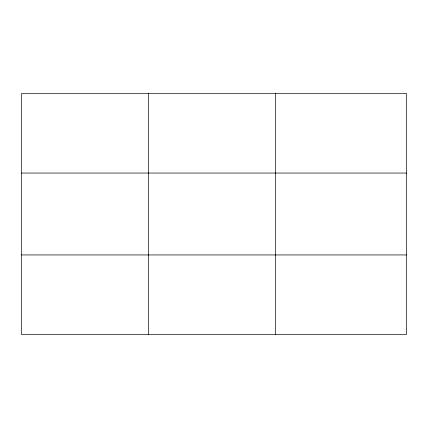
<?xml version="1.0" encoding="UTF-8"?>
<svg xmlns="http://www.w3.org/2000/svg" width="428" height="428" viewBox="0 0 428 428"><rect width="100%" height="100%" fill="white"/><g stroke="black" fill="none" stroke-linecap="round" stroke-linejoin="round"><path stroke-width="0.64" d="M148.516 93.582L148.516 334.418M275.632 93.582L275.632 334.418M406.6 254.944L406.6 334.418L21.4 334.418L21.4 93.582L406.6 93.582L406.6 254.944L21.4 254.944M21.4 173.056L406.6 173.056"/></g></svg>
